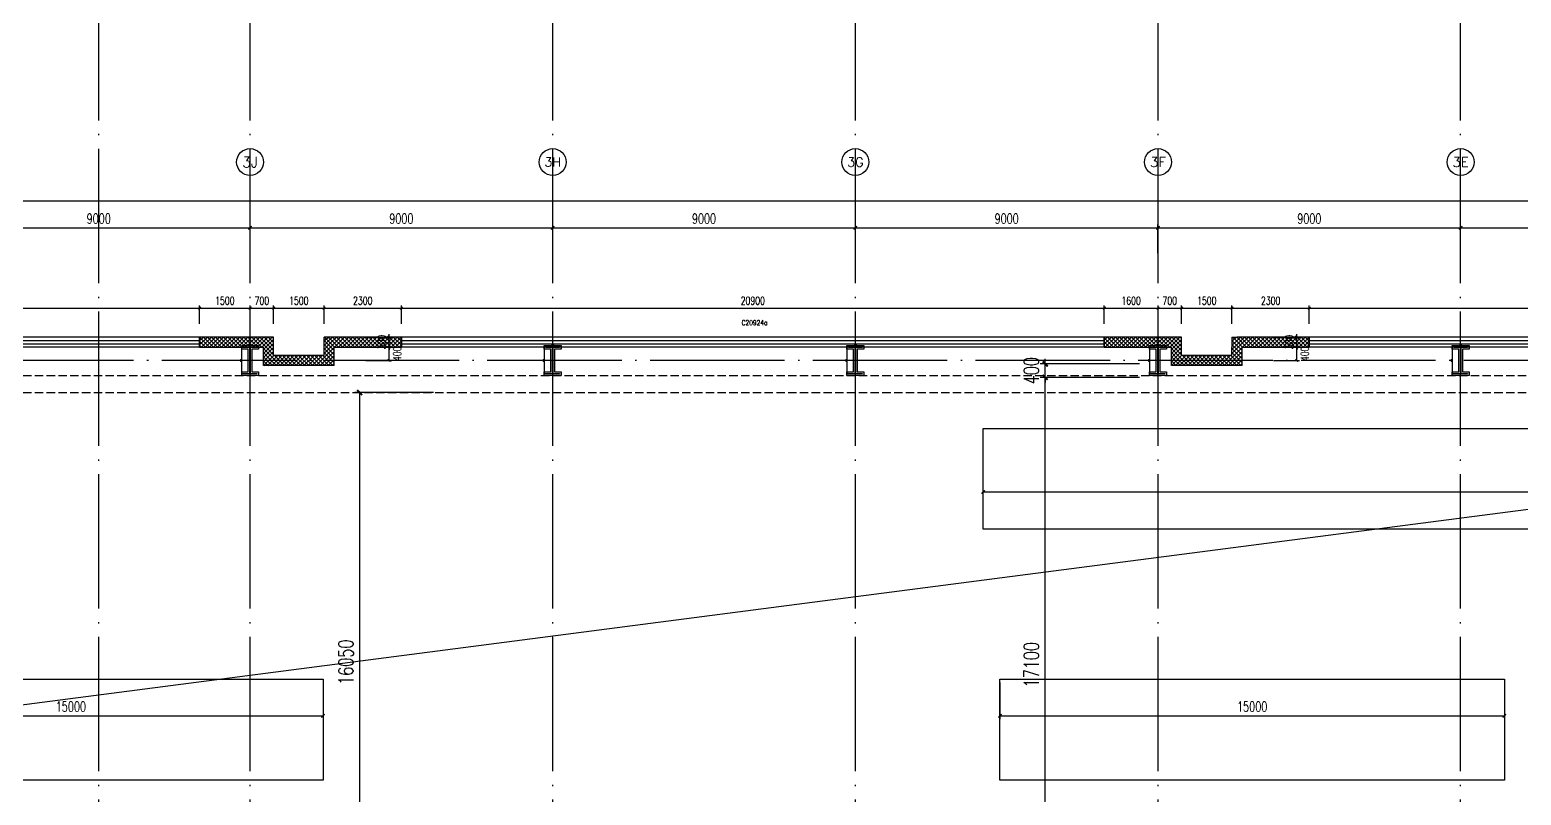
# Model space of a CAD drawing. Extents: x -1313754 to 847533, y 489853 to 941203.
# Drawn here: x -707404 to -663054, y 607790 to 630559 of the extents above; entities that cross this region are included whole.
import ezdxf
from ezdxf.enums import TextEntityAlignment as Align

# ---------------------------------------------------------------- set-up
doc = ezdxf.new("R2010")
doc.units = 0
doc.header["$LTSCALE"] = 1000
doc.header["$MEASUREMENT"] = 0
doc.linetypes.add('DASH', pattern=[0.35, 0.25, -0.1])
doc.linetypes.add('DOTE', pattern=[2.42, 2, -0.2, 0.02, -0.2])
doc.layers.get('Defpoints').update_dxf_attribs({"color": 210})
for name, color, linetype in [('A-AXIS-D', 1, 'Continuous'), ('A-AXIS-DOTE', 14, 'DOTE'), ('A-AXIS-DP', 126, 'Continuous'), ('A-HATCH-2', 251, 'Continuous'), ('A-SFCE', 30, 'Continuous'), ('A-WINDOW', 140, 'Continuous'), ('AS-COLN', 6, 'Continuous'), ('AS-WALL', 40, 'Continuous'), ('PUB_HATCH', 8, 'Continuous'), ('PUB_TEXT', 7, 'Continuous'), ('建-窗', 4, 'Continuous'), ('建-门窗编号', 7, 'Continuous')]:
    doc.layers.add(name, color=color, linetype=linetype)
doc.styles.add('_TCH_AXIS', font='COMPLEX', dxfattribs={"bigfont": 'GBCBIG'})
doc.styles.add('_TCH_DIM_T3', font='SIMPLEX', dxfattribs={"width": 0.705882, "bigfont": 'GBCBIG'})
doc.styles.add('A-WIN-LABEL', font='SIMPLEX', dxfattribs={"bigfont": 'GBCBIG'})
doc.dimstyles.new('_TCH_ARCH&&10', dxfattribs={"dimtxt": 29.75, "dimasz": 10, "dimexe": 10, "dimexo": 10, "dimgap": 12.625, "dimtad": 1, "dimdec": 0, "dimzin": 0, "dimdsep": 46, "dimtxsty": '_TCH_DIM_T3', "dimblk": 'ARCHTICK', "dimcen": 0.09, "dimclrt": 7, "dimazin": 2, "dimtfac": 1, "dimtdec": 0, "dimtix": 1, "dimtmove": 2, "dimatfit": 3, "dimfxl": 0, "dimtolj": 1, "dimtzin": 0, "dimarcsym": 0})
doc.dimstyles.new('_TCH_ARCH&&100', dxfattribs={"dimtxt": 297.5, "dimasz": 100, "dimexe": 100, "dimexo": 100, "dimgap": 126.25, "dimtad": 1, "dimdec": 0, "dimzin": 0, "dimdsep": 46, "dimtxsty": '_TCH_DIM_T3', "dimblk": 'ARCHTICK', "dimcen": 0.09, "dimclrt": 7, "dimazin": 2, "dimtfac": 1, "dimtdec": 0, "dimtix": 1, "dimtmove": 2, "dimatfit": 3, "dimfxl": 0, "dimtolj": 1, "dimtzin": 0, "dimarcsym": 0})
doc.dimstyles.new('_TCH_ARCH&&150', dxfattribs={"dimtxt": 446.25, "dimasz": 150, "dimexe": 150, "dimexo": 150, "dimgap": 189.375, "dimtad": 1, "dimdec": 0, "dimzin": 0, "dimdsep": 46, "dimtxsty": '_TCH_DIM_T3', "dimblk": 'ARCHTICK', "dimcen": 0.09, "dimclrt": 7, "dimazin": 2, "dimtfac": 1, "dimtdec": 0, "dimtix": 1, "dimtmove": 2, "dimatfit": 3, "dimfxl": 0, "dimtolj": 1, "dimtzin": 0, "dimarcsym": 0})
doc.dimstyles.new('_TCH_ARCH&&80', dxfattribs={"dimtxt": 238, "dimasz": 80, "dimexe": 80, "dimexo": 80, "dimgap": 101, "dimtad": 1, "dimdec": 0, "dimzin": 0, "dimdsep": 46, "dimtxsty": '_TCH_DIM_T3', "dimblk": 'ARCHTICK', "dimcen": 0.09, "dimclrt": 7, "dimazin": 2, "dimtfac": 1, "dimtdec": 0, "dimtix": 1, "dimtmove": 2, "dimatfit": 3, "dimfxl": 0, "dimtolj": 1, "dimtzin": 0, "dimarcsym": 0})
pattern_1 = [(45, (60, 0), (-60.000061, 60.000061), []), (135, (60, 0), (-60.000061, -60.000061), [])]

# ---------------------------------------------------------------- blocks, each defined once
blk = doc.blocks.new('_ArchTick')
at = {"color": 0, "linetype": 'ByBlock', "const_width": 0.4}
blk.add_lwpolyline([(-0.5, -0.5), (0.5, 0.5)], dxfattribs=at)
blk = doc.blocks.new('*D1423')
at = {"layer": 'A-AXIS-D', "color": 0, "lineweight": -2}
for p, q in [((10882, -180910), (10882, -180052)), ((19882, -180910), (19882, -180052)), ((10882, -180152), (19882, -180152))]:
    blk.add_line(p, q, dxfattribs=at)
at = {"layer": 'Defpoints', "color": 0}
for p in [(19882, -180152), (10882, -181010), (19882, -181010)]:
    blk.add_point(p, dxfattribs=at)
at = {"layer": 'A-AXIS-D', "color": 0, "lineweight": -2, "xscale": 100, "yscale": 100, "zscale": 100, "rotation": 180}
blk.add_blockref('_ArchTick', (10882, -180152), dxfattribs=at)
at = {"layer": 'A-AXIS-D', "color": 0, "lineweight": -2, "xscale": 100, "yscale": 100, "zscale": 100}
blk.add_blockref('_ArchTick', (19882, -180152), dxfattribs=at)
at = {"layer": 'A-AXIS-D', "color": 7, "insert": (15382, -179877), "char_height": 297.5, "attachment_point": 5, "style": '_TCH_DIM_T3'}
blk.add_mtext('\\A1;9000', dxfattribs=at)
blk = doc.blocks.new('*D1424')
at = {"layer": 'A-AXIS-D', "color": 0, "lineweight": -2}
for p, q in [((19882, -180910), (19882, -180052)), ((28882, -180910), (28882, -180052)), ((19882, -180152), (28882, -180152))]:
    blk.add_line(p, q, dxfattribs=at)
at = {"layer": 'Defpoints', "color": 0}
for p in [(28882, -180152), (19882, -181010), (28882, -181010)]:
    blk.add_point(p, dxfattribs=at)
at = {"layer": 'A-AXIS-D', "color": 0, "lineweight": -2, "xscale": 100, "yscale": 100, "zscale": 100, "rotation": 180}
blk.add_blockref('_ArchTick', (19882, -180152), dxfattribs=at)
at = {"layer": 'A-AXIS-D', "color": 0, "lineweight": -2, "xscale": 100, "yscale": 100, "zscale": 100}
blk.add_blockref('_ArchTick', (28882, -180152), dxfattribs=at)
at = {"layer": 'A-AXIS-D', "color": 7, "insert": (24382, -179877), "char_height": 297.5, "attachment_point": 5, "style": '_TCH_DIM_T3'}
blk.add_mtext('\\A1;9000', dxfattribs=at)
blk = doc.blocks.new('*D1425')
at = {"layer": 'A-AXIS-D', "color": 0, "lineweight": -2}
for p, q in [((28882, -180910), (28882, -180052)), ((37882, -180910), (37882, -180052)), ((28882, -180152), (37882, -180152))]:
    blk.add_line(p, q, dxfattribs=at)
at = {"layer": 'Defpoints', "color": 0}
for p in [(37882, -180152), (28882, -181010), (37882, -181010)]:
    blk.add_point(p, dxfattribs=at)
at = {"layer": 'A-AXIS-D', "color": 0, "lineweight": -2, "xscale": 100, "yscale": 100, "zscale": 100, "rotation": 180}
blk.add_blockref('_ArchTick', (28882, -180152), dxfattribs=at)
at = {"layer": 'A-AXIS-D', "color": 0, "lineweight": -2, "xscale": 100, "yscale": 100, "zscale": 100}
blk.add_blockref('_ArchTick', (37882, -180152), dxfattribs=at)
at = {"layer": 'A-AXIS-D', "color": 7, "insert": (33382, -179877), "char_height": 297.5, "attachment_point": 5, "style": '_TCH_DIM_T3'}
blk.add_mtext('\\A1;9000', dxfattribs=at)
blk = doc.blocks.new('*D1426')
at = {"layer": 'A-AXIS-D', "color": 0, "lineweight": -2}
for p, q in [((37882, -180910), (37882, -180052)), ((46882, -180910), (46882, -180052)), ((37882, -180152), (46882, -180152))]:
    blk.add_line(p, q, dxfattribs=at)
at = {"layer": 'Defpoints', "color": 0}
for p in [(46882, -180152), (37882, -181010), (46882, -181010)]:
    blk.add_point(p, dxfattribs=at)
at = {"layer": 'A-AXIS-D', "color": 0, "lineweight": -2, "xscale": 100, "yscale": 100, "zscale": 100, "rotation": 180}
blk.add_blockref('_ArchTick', (37882, -180152), dxfattribs=at)
at = {"layer": 'A-AXIS-D', "color": 0, "lineweight": -2, "xscale": 100, "yscale": 100, "zscale": 100}
blk.add_blockref('_ArchTick', (46882, -180152), dxfattribs=at)
at = {"layer": 'A-AXIS-D', "color": 7, "insert": (42382, -179877), "char_height": 297.5, "attachment_point": 5, "style": '_TCH_DIM_T3'}
blk.add_mtext('\\A1;9000', dxfattribs=at)
blk = doc.blocks.new('*D1427')
at = {"layer": 'A-AXIS-D', "color": 0, "lineweight": -2}
for p, q in [((46882, -180910), (46882, -180052)), ((55882, -180910), (55882, -180052)), ((46882, -180152), (55882, -180152))]:
    blk.add_line(p, q, dxfattribs=at)
at = {"layer": 'Defpoints', "color": 0}
for p in [(55882, -180152), (46882, -181010), (55882, -181010)]:
    blk.add_point(p, dxfattribs=at)
at = {"layer": 'A-AXIS-D', "color": 0, "lineweight": -2, "xscale": 100, "yscale": 100, "zscale": 100, "rotation": 180}
blk.add_blockref('_ArchTick', (46882, -180152), dxfattribs=at)
at = {"layer": 'A-AXIS-D', "color": 0, "lineweight": -2, "xscale": 100, "yscale": 100, "zscale": 100}
blk.add_blockref('_ArchTick', (55882, -180152), dxfattribs=at)
at = {"layer": 'A-AXIS-D', "color": 7, "insert": (51382, -179877), "char_height": 297.5, "attachment_point": 5, "style": '_TCH_DIM_T3'}
blk.add_mtext('\\A1;9000', dxfattribs=at)
blk = doc.blocks.new('*D1428')
at = {"layer": 'A-AXIS-D', "color": 0, "lineweight": -2}
for p, q in [((55882, -180910), (55882, -180052)), ((64882, -180910), (64882, -180052)), ((55882, -180152), (64882, -180152))]:
    blk.add_line(p, q, dxfattribs=at)
at = {"layer": 'Defpoints', "color": 0}
for p in [(64882, -180152), (55882, -181010), (64882, -181010)]:
    blk.add_point(p, dxfattribs=at)
at = {"layer": 'A-AXIS-D', "color": 0, "lineweight": -2, "xscale": 100, "yscale": 100, "zscale": 100, "rotation": 180}
blk.add_blockref('_ArchTick', (55882, -180152), dxfattribs=at)
at = {"layer": 'A-AXIS-D', "color": 0, "lineweight": -2, "xscale": 100, "yscale": 100, "zscale": 100}
blk.add_blockref('_ArchTick', (64882, -180152), dxfattribs=at)
at = {"layer": 'A-AXIS-D', "color": 7, "insert": (60382, -179877), "char_height": 297.5, "attachment_point": 5, "style": '_TCH_DIM_T3'}
blk.add_mtext('\\A1;9000', dxfattribs=at)
blk = doc.blocks.new('*D1433')
at = {"layer": 'A-AXIS-D', "color": 0, "lineweight": -2}
for p, q in [((-93018, -180810), (-93018, -179252)), ((-93018, -179352), (92682, -179352)), ((92682, -180810), (92682, -179252))]:
    blk.add_line(p, q, dxfattribs=at)
at = {"layer": 'Defpoints', "color": 0}
for p in [(92682, -179352), (-93018, -180910), (92682, -180910)]:
    blk.add_point(p, dxfattribs=at)
at = {"layer": 'A-AXIS-D', "color": 0, "lineweight": -2, "xscale": 100, "yscale": 100, "zscale": 100, "rotation": 180}
blk.add_blockref('_ArchTick', (-93018, -179352), dxfattribs=at)
at = {"layer": 'A-AXIS-D', "color": 0, "lineweight": -2, "xscale": 100, "yscale": 100, "zscale": 100}
blk.add_blockref('_ArchTick', (92682, -179352), dxfattribs=at)
at = {"layer": 'A-AXIS-D', "color": 7, "insert": (-168, -179077), "char_height": 297.5, "attachment_point": 5, "style": '_TCH_DIM_T3'}
blk.add_mtext('\\A1;185700', dxfattribs=at)
blk = doc.blocks.new('*D1773')
at = {"layer": 'A-WINDOW', "color": 0, "lineweight": -2}
for p, q in [((-174404, 620620), (-177359, 620620)), ((-177209, 620620), (-177209, 620770)), ((-177209, 620220), (-177209, 620620)), ((-174404, 620220), (-177359, 620220)), ((-177209, 620220), (-177209, 620070))]:
    blk.add_line(p, q, dxfattribs=at)
at = {"layer": 'Defpoints', "color": 0}
for p in [(-177209, 620620), (-174254, 620620), (-174254, 620220)]:
    blk.add_point(p, dxfattribs=at)
at = {"layer": 'A-WINDOW', "color": 0, "lineweight": -2, "xscale": 150, "yscale": 150, "zscale": 150}
for p, rotation in [((-177209, 620620), 270), ((-177209, 620220), 90)]:
    blk.add_blockref('_ArchTick', p, dxfattribs=dict(at, rotation=rotation))
at = {"layer": 'A-WINDOW', "color": 7, "insert": (-177621, 620420), "char_height": 446.2, "attachment_point": 5, "rotation": 90, "style": '_TCH_DIM_T3'}
blk.add_mtext('\\A1;400', dxfattribs=at)
blk = doc.blocks.new('*D1774')
at = {"layer": 'A-WINDOW', "color": 0, "lineweight": -2}
for p, q in [((-174404, 620220), (-177359, 620220)), ((-177209, 603120), (-177209, 620220)), ((-174404, 603120), (-177359, 603120))]:
    blk.add_line(p, q, dxfattribs=at)
at = {"layer": 'Defpoints', "color": 0}
for p in [(-177209, 620220), (-174254, 620220), (-174254, 603120)]:
    blk.add_point(p, dxfattribs=at)
at = {"layer": 'A-WINDOW', "color": 0, "lineweight": -2, "xscale": 150, "yscale": 150, "zscale": 150}
for p, rotation in [((-177209, 620220), 90), ((-177209, 603120), 270)]:
    blk.add_blockref('_ArchTick', p, dxfattribs=dict(at, rotation=rotation))
at = {"layer": 'A-WINDOW', "color": 7, "insert": (-177621, 611670), "char_height": 446.2, "attachment_point": 5, "rotation": 90, "style": '_TCH_DIM_T3'}
blk.add_mtext('\\A1;17100', dxfattribs=at)
blk = doc.blocks.new('*D1782')
at = {"layer": 'A-WINDOW', "color": 0, "lineweight": -2}
for p, q in [((-195400, 619770), (-197744, 619770)), ((-197594, 603720), (-197594, 619770)), ((-195400, 603720), (-197744, 603720))]:
    blk.add_line(p, q, dxfattribs=at)
at = {"layer": 'Defpoints', "color": 0}
for p in [(-197594, 619770), (-195250, 619770), (-195250, 603720)]:
    blk.add_point(p, dxfattribs=at)
at = {"layer": 'A-WINDOW', "color": 0, "lineweight": -2, "xscale": 150, "yscale": 150, "zscale": 150}
for p, rotation in [((-197594, 619770), 90), ((-197594, 603720), 270)]:
    blk.add_blockref('_ArchTick', p, dxfattribs=dict(at, rotation=rotation))
at = {"layer": 'A-WINDOW', "color": 7, "insert": (-198006, 611745), "char_height": 446.2, "attachment_point": 5, "rotation": 90, "style": '_TCH_DIM_T3'}
blk.add_mtext('\\A1;16050', dxfattribs=at)
blk = doc.blocks.new('*D1767')
at = {"layer": 'A-AXIS-DP', "color": 0, "lineweight": -2}
for p, q in [((-165054, 621030), (-165054, 621079)), ((-165054, 621069), (-164654, 621069)), ((-164654, 621030), (-164654, 621079))]:
    blk.add_line(p, q, dxfattribs=at)
at = {"layer": 'Defpoints', "color": 0}
for p in [(-165054, 621020), (-164654, 621069), (-164654, 621020)]:
    blk.add_point(p, dxfattribs=at)
at = {"layer": 'A-AXIS-DP', "color": 0, "lineweight": -2, "xscale": 10, "yscale": 10, "zscale": 10, "rotation": 180}
blk.add_blockref('_ArchTick', (-165054, 621069), dxfattribs=at)
at = {"layer": 'A-AXIS-DP', "color": 0, "lineweight": -2, "xscale": 10, "yscale": 10, "zscale": 10}
blk.add_blockref('_ArchTick', (-164654, 621069), dxfattribs=at)
at = {"layer": 'A-AXIS-DP', "color": 7, "insert": (-164854, 621096), "char_height": 29.8, "attachment_point": 5, "style": '_TCH_DIM_T3'}
blk.add_mtext('\\A1;400', dxfattribs=at)
blk = doc.blocks.new('*D1768')
at = {"layer": 'A-AXIS-DP', "color": 0, "lineweight": -2}
for p, q in [((-165064, 621020), (-165105, 621020)), ((-165095, 620220), (-165095, 621020)), ((-165064, 620220), (-165105, 620220))]:
    blk.add_line(p, q, dxfattribs=at)
at = {"layer": 'Defpoints', "color": 0}
for p in [(-165095, 621020), (-165054, 621020), (-165054, 620220)]:
    blk.add_point(p, dxfattribs=at)
at = {"layer": 'A-AXIS-DP', "color": 0, "lineweight": -2, "xscale": 10, "yscale": 10, "zscale": 10}
for p, rotation in [((-165095, 621020), 90), ((-165095, 620220), 270)]:
    blk.add_blockref('_ArchTick', p, dxfattribs=dict(at, rotation=rotation))
at = {"layer": 'A-AXIS-DP', "color": 7, "insert": (-165123, 620620), "char_height": 29.8, "attachment_point": 5, "rotation": 90, "style": '_TCH_DIM_T3'}
blk.add_mtext('\\A1;800', dxfattribs=at)
blk = doc.blocks.new('*D2321')
at = {"layer": 'A-AXIS-DP', "color": 0, "lineweight": -2}
for p, q in [((-144054, 715580), (-144054, 714490)), ((-129054, 715580), (-129054, 714490)), ((-144054, 714590), (-129054, 714590))]:
    blk.add_line(p, q, dxfattribs=at)
at = {"layer": 'Defpoints', "color": 0}
for p in [(-144054, 715680), (-129054, 715680), (-129054, 714590)]:
    blk.add_point(p, dxfattribs=at)
at = {"layer": 'A-AXIS-DP', "color": 0, "lineweight": -2, "xscale": 100, "yscale": 100, "zscale": 100, "rotation": 180}
blk.add_blockref('_ArchTick', (-144054, 714590), dxfattribs=at)
at = {"layer": 'A-AXIS-DP', "color": 0, "lineweight": -2, "xscale": 100, "yscale": 100, "zscale": 100}
blk.add_blockref('_ArchTick', (-129054, 714590), dxfattribs=at)
at = {"layer": 'A-AXIS-DP', "color": 7, "insert": (-136554, 714865), "char_height": 297.5, "attachment_point": 5, "style": '_TCH_DIM_T3'}
blk.add_mtext('\\A1;15000', dxfattribs=at)
blk = doc.blocks.new('*D2322')
at = {"layer": 'A-AXIS-DP', "color": 0, "lineweight": -2}
for p, q in [((-179054, 719270), (-179054, 720380)), ((-179054, 720280), (-129054, 720280)), ((-129054, 719270), (-129054, 720380))]:
    blk.add_line(p, q, dxfattribs=at)
at = {"layer": 'Defpoints', "color": 0}
for p in [(-129054, 720280), (-179054, 719170), (-129054, 719170)]:
    blk.add_point(p, dxfattribs=at)
at = {"layer": 'A-AXIS-DP', "color": 0, "lineweight": -2, "xscale": 100, "yscale": 100, "zscale": 100, "rotation": 180}
blk.add_blockref('_ArchTick', (-179054, 720280), dxfattribs=at)
at = {"layer": 'A-AXIS-DP', "color": 0, "lineweight": -2, "xscale": 100, "yscale": 100, "zscale": 100}
blk.add_blockref('_ArchTick', (-129054, 720280), dxfattribs=at)
at = {"layer": 'A-AXIS-DP', "color": 7, "insert": (-154054, 720555), "char_height": 297.5, "attachment_point": 5, "style": '_TCH_DIM_T3'}
blk.add_mtext('\\A1;50000', dxfattribs=at)
blk = doc.blocks.new('*D329')
at = {"layer": 'A-AXIS-DP', "color": 0, "lineweight": -2}
for p, q in [((-670424, 621420), (-669650, 621420)), ((-669730, 621420), (-669730, 621500)), ((-669730, 621120), (-669730, 621420)), ((-670424, 621120), (-669650, 621120)), ((-669730, 621120), (-669730, 621040))]:
    blk.add_line(p, q, dxfattribs=at)
at = {"layer": 'Defpoints', "color": 0}
for p in [(-670504, 621420), (-669730, 621420), (-670504, 621120)]:
    blk.add_point(p, dxfattribs=at)
at = {"layer": 'A-AXIS-DP', "color": 0, "lineweight": -2, "xscale": 80, "yscale": 80, "zscale": 80}
for p, rotation in [((-669730, 621420), 270), ((-669730, 621120), 90)]:
    blk.add_blockref('_ArchTick', p, dxfattribs=dict(at, rotation=rotation))
at = {"layer": 'A-AXIS-DP', "color": 7, "insert": (-669950, 621270), "char_height": 238, "attachment_point": 5, "rotation": 90, "style": '_TCH_DIM_T3'}
blk.add_mtext('\\A1;300', dxfattribs=at)
blk = doc.blocks.new('*D330')
at = {"layer": 'A-AXIS-DP', "color": 0, "lineweight": -2}
for p, q in [((-670424, 621120), (-669650, 621120)), ((-669730, 620720), (-669730, 621120)), ((-670424, 620720), (-669650, 620720))]:
    blk.add_line(p, q, dxfattribs=at)
at = {"layer": 'Defpoints', "color": 0}
for p in [(-670504, 621120), (-669730, 621120), (-670504, 620720)]:
    blk.add_point(p, dxfattribs=at)
at = {"layer": 'A-AXIS-DP', "color": 0, "lineweight": -2, "xscale": 80, "yscale": 80, "zscale": 80}
for p, rotation in [((-669730, 621120), 90), ((-669730, 620720), 270)]:
    blk.add_blockref('_ArchTick', p, dxfattribs=dict(at, rotation=rotation))
at = {"layer": 'A-AXIS-DP', "color": 7, "insert": (-669490, 620920), "char_height": 238, "attachment_point": 5, "rotation": 90, "style": '_TCH_DIM_T3'}
blk.add_mtext('\\A1;400', dxfattribs=at)
blk = doc.blocks.new('*D331')
at = {"layer": 'A-AXIS-DP', "color": 0, "lineweight": -2}
for p, q in [((-697414, 621420), (-696640, 621420)), ((-696720, 621420), (-696720, 621500)), ((-696720, 621120), (-696720, 621420)), ((-697414, 621120), (-696640, 621120)), ((-696720, 621120), (-696720, 621040))]:
    blk.add_line(p, q, dxfattribs=at)
at = {"layer": 'Defpoints', "color": 0}
for p in [(-697494, 621420), (-696720, 621420), (-697494, 621120)]:
    blk.add_point(p, dxfattribs=at)
at = {"layer": 'A-AXIS-DP', "color": 0, "lineweight": -2, "xscale": 80, "yscale": 80, "zscale": 80}
for p, rotation in [((-696720, 621420), 270), ((-696720, 621120), 90)]:
    blk.add_blockref('_ArchTick', p, dxfattribs=dict(at, rotation=rotation))
at = {"layer": 'A-AXIS-DP', "color": 7, "insert": (-696940, 621270), "char_height": 238, "attachment_point": 5, "rotation": 90, "style": '_TCH_DIM_T3'}
blk.add_mtext('\\A1;300', dxfattribs=at)
blk = doc.blocks.new('*D332')
at = {"layer": 'A-AXIS-DP', "color": 0, "lineweight": -2}
for p, q in [((-697414, 621120), (-696640, 621120)), ((-696720, 620720), (-696720, 621120)), ((-697414, 620720), (-696640, 620720))]:
    blk.add_line(p, q, dxfattribs=at)
at = {"layer": 'Defpoints', "color": 0}
for p in [(-697494, 621120), (-696720, 621120), (-697494, 620720)]:
    blk.add_point(p, dxfattribs=at)
at = {"layer": 'A-AXIS-DP', "color": 0, "lineweight": -2, "xscale": 80, "yscale": 80, "zscale": 80}
for p, rotation in [((-696720, 621120), 90), ((-696720, 620720), 270)]:
    blk.add_blockref('_ArchTick', p, dxfattribs=dict(at, rotation=rotation))
at = {"layer": 'A-AXIS-DP', "color": 7, "insert": (-696480, 620920), "char_height": 238, "attachment_point": 5, "rotation": 90, "style": '_TCH_DIM_T3'}
blk.add_mtext('\\A1;400', dxfattribs=at)
blk = doc.blocks.new('*D372')
at = {"layer": 'A-AXIS-DP', "color": 0, "lineweight": -2}
for p, q in [((-723354, 621810), (-723354, 622360)), ((-723354, 622280), (-702354, 622280)), ((-702354, 621810), (-702354, 622360))]:
    blk.add_line(p, q, dxfattribs=at)
at = {"layer": 'Defpoints', "color": 0}
for p in [(-702354, 622280), (-723354, 621730), (-702354, 621730)]:
    blk.add_point(p, dxfattribs=at)
at = {"layer": 'A-AXIS-DP', "color": 0, "lineweight": -2, "xscale": 80, "yscale": 80, "zscale": 80, "rotation": 180}
blk.add_blockref('_ArchTick', (-723354, 622280), dxfattribs=at)
at = {"layer": 'A-AXIS-DP', "color": 0, "lineweight": -2, "xscale": 80, "yscale": 80, "zscale": 80}
blk.add_blockref('_ArchTick', (-702354, 622280), dxfattribs=at)
at = {"layer": 'A-AXIS-DP', "color": 7, "insert": (-712854, 622500), "char_height": 238, "attachment_point": 5, "style": '_TCH_DIM_T3'}
blk.add_mtext('\\A1;21000', dxfattribs=at)
blk = doc.blocks.new('*D373')
at = {"layer": 'A-AXIS-DP', "color": 0, "lineweight": -2}
for p, q in [((-702354, 621810), (-702354, 622360)), ((-702354, 622280), (-700854, 622280)), ((-700854, 621810), (-700854, 622360))]:
    blk.add_line(p, q, dxfattribs=at)
at = {"layer": 'Defpoints', "color": 0}
for p in [(-700854, 622280), (-702354, 621730), (-700854, 621730)]:
    blk.add_point(p, dxfattribs=at)
at = {"layer": 'A-AXIS-DP', "color": 0, "lineweight": -2, "xscale": 80, "yscale": 80, "zscale": 80, "rotation": 180}
blk.add_blockref('_ArchTick', (-702354, 622280), dxfattribs=at)
at = {"layer": 'A-AXIS-DP', "color": 0, "lineweight": -2, "xscale": 80, "yscale": 80, "zscale": 80}
blk.add_blockref('_ArchTick', (-700854, 622280), dxfattribs=at)
at = {"layer": 'A-AXIS-DP', "color": 7, "insert": (-701604, 622500), "char_height": 238, "attachment_point": 5, "style": '_TCH_DIM_T3'}
blk.add_mtext('\\A1;1500', dxfattribs=at)
blk = doc.blocks.new('*D374')
at = {"layer": 'A-AXIS-DP', "color": 0, "lineweight": -2}
for p, q in [((-700854, 621810), (-700854, 622360)), ((-700854, 622280), (-700154, 622280)), ((-700154, 621810), (-700154, 622360))]:
    blk.add_line(p, q, dxfattribs=at)
at = {"layer": 'Defpoints', "color": 0}
for p in [(-700154, 622280), (-700854, 621730), (-700154, 621730)]:
    blk.add_point(p, dxfattribs=at)
at = {"layer": 'A-AXIS-DP', "color": 0, "lineweight": -2, "xscale": 80, "yscale": 80, "zscale": 80, "rotation": 180}
blk.add_blockref('_ArchTick', (-700854, 622280), dxfattribs=at)
at = {"layer": 'A-AXIS-DP', "color": 0, "lineweight": -2, "xscale": 80, "yscale": 80, "zscale": 80}
blk.add_blockref('_ArchTick', (-700154, 622280), dxfattribs=at)
at = {"layer": 'A-AXIS-DP', "color": 7, "insert": (-700504, 622500), "char_height": 238, "attachment_point": 5, "style": '_TCH_DIM_T3'}
blk.add_mtext('\\A1;700', dxfattribs=at)
blk = doc.blocks.new('*D375')
at = {"layer": 'A-AXIS-DP', "color": 0, "lineweight": -2}
for p, q in [((-700154, 621810), (-700154, 622360)), ((-700154, 622280), (-698654, 622280)), ((-698654, 621810), (-698654, 622360))]:
    blk.add_line(p, q, dxfattribs=at)
at = {"layer": 'Defpoints', "color": 0}
for p in [(-698654, 622280), (-700154, 621730), (-698654, 621730)]:
    blk.add_point(p, dxfattribs=at)
at = {"layer": 'A-AXIS-DP', "color": 0, "lineweight": -2, "xscale": 80, "yscale": 80, "zscale": 80, "rotation": 180}
blk.add_blockref('_ArchTick', (-700154, 622280), dxfattribs=at)
at = {"layer": 'A-AXIS-DP', "color": 0, "lineweight": -2, "xscale": 80, "yscale": 80, "zscale": 80}
blk.add_blockref('_ArchTick', (-698654, 622280), dxfattribs=at)
at = {"layer": 'A-AXIS-DP', "color": 7, "insert": (-699404, 622500), "char_height": 238, "attachment_point": 5, "style": '_TCH_DIM_T3'}
blk.add_mtext('\\A1;1500', dxfattribs=at)
blk = doc.blocks.new('*D376')
at = {"layer": 'A-AXIS-DP', "color": 0, "lineweight": -2}
for p, q in [((-698654, 621810), (-698654, 622360)), ((-698654, 622280), (-696354, 622280)), ((-696354, 621810), (-696354, 622360))]:
    blk.add_line(p, q, dxfattribs=at)
at = {"layer": 'Defpoints', "color": 0}
for p in [(-696354, 622280), (-698654, 621730), (-696354, 621730)]:
    blk.add_point(p, dxfattribs=at)
at = {"layer": 'A-AXIS-DP', "color": 0, "lineweight": -2, "xscale": 80, "yscale": 80, "zscale": 80, "rotation": 180}
blk.add_blockref('_ArchTick', (-698654, 622280), dxfattribs=at)
at = {"layer": 'A-AXIS-DP', "color": 0, "lineweight": -2, "xscale": 80, "yscale": 80, "zscale": 80}
blk.add_blockref('_ArchTick', (-696354, 622280), dxfattribs=at)
at = {"layer": 'A-AXIS-DP', "color": 7, "insert": (-697504, 622500), "char_height": 238, "attachment_point": 5, "style": '_TCH_DIM_T3'}
blk.add_mtext('\\A1;2300', dxfattribs=at)
blk = doc.blocks.new('*D377')
at = {"layer": 'A-AXIS-DP', "color": 0, "lineweight": -2}
for p, q in [((-696354, 621810), (-696354, 622360)), ((-696354, 622280), (-675454, 622280)), ((-675454, 621810), (-675454, 622360))]:
    blk.add_line(p, q, dxfattribs=at)
at = {"layer": 'Defpoints', "color": 0}
for p in [(-675454, 622280), (-696354, 621730), (-675454, 621730)]:
    blk.add_point(p, dxfattribs=at)
at = {"layer": 'A-AXIS-DP', "color": 0, "lineweight": -2, "xscale": 80, "yscale": 80, "zscale": 80, "rotation": 180}
blk.add_blockref('_ArchTick', (-696354, 622280), dxfattribs=at)
at = {"layer": 'A-AXIS-DP', "color": 0, "lineweight": -2, "xscale": 80, "yscale": 80, "zscale": 80}
blk.add_blockref('_ArchTick', (-675454, 622280), dxfattribs=at)
at = {"layer": 'A-AXIS-DP', "color": 7, "insert": (-685904, 622500), "char_height": 238, "attachment_point": 5, "style": '_TCH_DIM_T3'}
blk.add_mtext('\\A1;20900', dxfattribs=at)
blk = doc.blocks.new('*D378')
at = {"layer": 'A-AXIS-DP', "color": 0, "lineweight": -2}
for p, q in [((-675454, 621810), (-675454, 622360)), ((-675454, 622280), (-673854, 622280)), ((-673854, 621810), (-673854, 622360))]:
    blk.add_line(p, q, dxfattribs=at)
at = {"layer": 'Defpoints', "color": 0}
for p in [(-673854, 622280), (-675454, 621730), (-673854, 621730)]:
    blk.add_point(p, dxfattribs=at)
at = {"layer": 'A-AXIS-DP', "color": 0, "lineweight": -2, "xscale": 80, "yscale": 80, "zscale": 80, "rotation": 180}
blk.add_blockref('_ArchTick', (-675454, 622280), dxfattribs=at)
at = {"layer": 'A-AXIS-DP', "color": 0, "lineweight": -2, "xscale": 80, "yscale": 80, "zscale": 80}
blk.add_blockref('_ArchTick', (-673854, 622280), dxfattribs=at)
at = {"layer": 'A-AXIS-DP', "color": 7, "insert": (-674654, 622500), "char_height": 238, "attachment_point": 5, "style": '_TCH_DIM_T3'}
blk.add_mtext('\\A1;1600', dxfattribs=at)
blk = doc.blocks.new('*D379')
at = {"layer": 'A-AXIS-DP', "color": 0, "lineweight": -2}
for p, q in [((-673854, 621810), (-673854, 622360)), ((-673854, 622280), (-673154, 622280)), ((-673154, 621810), (-673154, 622360))]:
    blk.add_line(p, q, dxfattribs=at)
at = {"layer": 'Defpoints', "color": 0}
for p in [(-673154, 622280), (-673854, 621730), (-673154, 621730)]:
    blk.add_point(p, dxfattribs=at)
at = {"layer": 'A-AXIS-DP', "color": 0, "lineweight": -2, "xscale": 80, "yscale": 80, "zscale": 80, "rotation": 180}
blk.add_blockref('_ArchTick', (-673854, 622280), dxfattribs=at)
at = {"layer": 'A-AXIS-DP', "color": 0, "lineweight": -2, "xscale": 80, "yscale": 80, "zscale": 80}
blk.add_blockref('_ArchTick', (-673154, 622280), dxfattribs=at)
at = {"layer": 'A-AXIS-DP', "color": 7, "insert": (-673504, 622500), "char_height": 238, "attachment_point": 5, "style": '_TCH_DIM_T3'}
blk.add_mtext('\\A1;700', dxfattribs=at)
blk = doc.blocks.new('*D380')
at = {"layer": 'A-AXIS-DP', "color": 0, "lineweight": -2}
for p, q in [((-673154, 621810), (-673154, 622360)), ((-673154, 622280), (-671654, 622280)), ((-671654, 621810), (-671654, 622360))]:
    blk.add_line(p, q, dxfattribs=at)
at = {"layer": 'Defpoints', "color": 0}
for p in [(-671654, 622280), (-673154, 621730), (-671654, 621730)]:
    blk.add_point(p, dxfattribs=at)
at = {"layer": 'A-AXIS-DP', "color": 0, "lineweight": -2, "xscale": 80, "yscale": 80, "zscale": 80, "rotation": 180}
blk.add_blockref('_ArchTick', (-673154, 622280), dxfattribs=at)
at = {"layer": 'A-AXIS-DP', "color": 0, "lineweight": -2, "xscale": 80, "yscale": 80, "zscale": 80}
blk.add_blockref('_ArchTick', (-671654, 622280), dxfattribs=at)
at = {"layer": 'A-AXIS-DP', "color": 7, "insert": (-672404, 622500), "char_height": 238, "attachment_point": 5, "style": '_TCH_DIM_T3'}
blk.add_mtext('\\A1;1500', dxfattribs=at)
blk = doc.blocks.new('*D381')
at = {"layer": 'A-AXIS-DP', "color": 0, "lineweight": -2}
for p, q in [((-671654, 621810), (-671654, 622360)), ((-671654, 622280), (-669354, 622280)), ((-669354, 621810), (-669354, 622360))]:
    blk.add_line(p, q, dxfattribs=at)
at = {"layer": 'Defpoints', "color": 0}
for p in [(-669354, 622280), (-671654, 621730), (-669354, 621730)]:
    blk.add_point(p, dxfattribs=at)
at = {"layer": 'A-AXIS-DP', "color": 0, "lineweight": -2, "xscale": 80, "yscale": 80, "zscale": 80, "rotation": 180}
blk.add_blockref('_ArchTick', (-671654, 622280), dxfattribs=at)
at = {"layer": 'A-AXIS-DP', "color": 0, "lineweight": -2, "xscale": 80, "yscale": 80, "zscale": 80}
blk.add_blockref('_ArchTick', (-669354, 622280), dxfattribs=at)
at = {"layer": 'A-AXIS-DP', "color": 7, "insert": (-670504, 622500), "char_height": 238, "attachment_point": 5, "style": '_TCH_DIM_T3'}
blk.add_mtext('\\A1;2300', dxfattribs=at)
blk = doc.blocks.new('*D382')
at = {"layer": 'A-AXIS-DP', "color": 0, "lineweight": -2}
for p, q in [((-669354, 621810), (-669354, 622360)), ((-669354, 622280), (-648854, 622280)), ((-648854, 621810), (-648854, 622360))]:
    blk.add_line(p, q, dxfattribs=at)
at = {"layer": 'Defpoints', "color": 0}
for p in [(-648854, 622280), (-669354, 621730), (-648854, 621730)]:
    blk.add_point(p, dxfattribs=at)
at = {"layer": 'A-AXIS-DP', "color": 0, "lineweight": -2, "xscale": 80, "yscale": 80, "zscale": 80, "rotation": 180}
blk.add_blockref('_ArchTick', (-669354, 622280), dxfattribs=at)
at = {"layer": 'A-AXIS-DP', "color": 0, "lineweight": -2, "xscale": 80, "yscale": 80, "zscale": 80}
blk.add_blockref('_ArchTick', (-648854, 622280), dxfattribs=at)
at = {"layer": 'A-AXIS-DP', "color": 7, "insert": (-659104, 622500), "char_height": 238, "attachment_point": 5, "style": '_TCH_DIM_T3'}
blk.add_mtext('\\A1;20500', dxfattribs=at)
blk = doc.blocks.new('WINDOW2DLIB$DYNSTYLE$00000005')
at = {"color": 0}
for points in [[(-0.5, 0.5), (-0.5, -0.5)], [(-0.5, 0.5), (0.5, 0.5)], [(0.5, -0.5), (0.5, 0.5)], [(0.5, 0.1667), (-0.5, 0.1667)], [(0.5, -0.1667), (-0.5, -0.1667)], [(-0.5, -0.5), (0.5, -0.5)]]:
    blk.add_lwpolyline(points, dxfattribs=at)
blk = doc.blocks.new('dote')
at = {"layer": 'A-AXIS-D'}
for centre in [(19882.2, -178196), (28882.2, -178196), (37882.2, -178196), (46882.2, -178196), (55882.2, -178196)]:
    blk.add_circle(centre, 400, dxfattribs=at)
at = {"layer": 'A-AXIS-DOTE', "ltscale": 2}
for p, q in [((15382.2, -264080), (15382.2, -167560.7)), ((19882.2, -264080), (19882.2, -167560.7)), ((28882.2, -264080), (28882.2, -167560.7)), ((37882.2, -264080), (37882.2, -167560.7)), ((46882.2, -264080), (46882.2, -167560.7)), ((55882.2, -264080), (55882.2, -167560.7)), ((98696.4, -184100), (-97273.6, -184100))]:
    blk.add_line(p, q, dxfattribs=at)
at = {"layer": 'PUB_TEXT', "style": '_TCH_AXIS'}
for s, height, p, p2 in [('3J', 321.14, (19652.8, -178356.6), (20111.6, -178356.6)), ('3H', 265.5, (28635.7, -178328.8), (29128.7, -178328.8)), ('3G', 276.42, (37638.7, -178334.2), (38125.7, -178334.2)), ('3F', 288.12, (46642.1, -178340.1), (47122.3, -178340.1)), ('3E', 288.12, (55642.1, -178340.1), (56122.3, -178340.1))]:
    blk.add_text(s, height=height, dxfattribs=at).set_placement(p, p2, align=Align.FIT)
at = {"layer": 'A-AXIS-D'}
for base, p1, p2, picture, middle in [((92682.2, -179352.2), (-93017.8, -180910.2), (92682.2, -180910.2), '*D1433', (-167.8, -179077.2)), ((19882.2, -180152.2), (10882.2, -181010.2), (19882.2, -181010.2), '*D1423', (15382.2, -179877.2)), ((28882.2, -180152.2), (19882.2, -181010.2), (28882.2, -181010.2), '*D1424', (24382.2, -179877.2)), ((37882.2, -180152.2), (28882.2, -181010.2), (37882.2, -181010.2), '*D1425', (33382.2, -179877.2)), ((46882.2, -180152.2), (37882.2, -181010.2), (46882.2, -181010.2), '*D1426', (42382.2, -179877.2)), ((55882.2, -180152.2), (46882.2, -181010.2), (55882.2, -181010.2), '*D1427', (51382.2, -179877.2)), ((64882.2, -180152.2), (55882.2, -181010.2), (64882.2, -181010.2), '*D1428', (60382.2, -179877.2))]:
    dim = blk.add_linear_dim(base=base, p1=p1, p2=p2, angle=0, dimstyle='_TCH_ARCH&&100', override={"dimgap": 0}, dxfattribs=at)
    dim.commit()
    dim.dimension.update_dxf_attribs({"geometry": picture, "text_midpoint": middle, "dimtype": 161})
blk = doc.blocks.new('4324324')
at = {"layer": 'A-HATCH-2', "linetype": 'DASH'}
for p, q in [((-294754.2, 620270), (-135554.2, 620270)), ((-294754.2, 619770), (-135554.2, 619770))]:
    blk.add_line(p, q, dxfattribs=at)
at = {"layer": 'A-WINDOW'}
for p1, p2, distance, picture, middle in [((-174254.2, 620220), (-174254.2, 620620), 2954.7, '*D1773', (-177621.3, 620420)), ((-174254.2, 603119.9), (-174254.2, 620220), 2954.7, '*D1774', (-177621.3, 611670)), ((-195250, 603720.1), (-195250, 619770), 2343.8, '*D1782', (-198006.3, 611745.1))]:
    dim = blk.add_aligned_dim(p1=p1, p2=p2, distance=distance, dimstyle='_TCH_ARCH&&150', dxfattribs=at)
    dim.commit()
    dim.dimension.update_dxf_attribs({"geometry": picture, "text_midpoint": middle})
blk = doc.blocks.new('w42343243')
at = {"layer": 'A-HATCH-2'}
blk.add_lwpolyline([(-165104.2, 621070), (-164604.2, 621070), (-164604.2, 620958), (-164800.2, 620958), (-164800.2, 620282), (-164604.2, 620282), (-164604.2, 620170), (-165104.2, 620170), (-165104.2, 620282), (-164908.2, 620282), (-164908.2, 620958), (-165104.2, 620958)], close=True, dxfattribs=at)
at = {"layer": 'AS-COLN', "color": 3}
blk.add_lwpolyline([(-165054.2, 621020), (-164654.2, 621020), (-164654.2, 621008), (-164850.2, 621008), (-164850.2, 620232), (-164654.2, 620232), (-164654.2, 620220), (-165054.2, 620220), (-165054.2, 620232), (-164858.2, 620232), (-164858.2, 621008), (-165054.2, 621008)], close=True, dxfattribs=at)
at = {"layer": 'A-AXIS-DP'}
for p1, p2, distance, picture, middle in [((-165054.2, 620220), (-165054.2, 621020), 41.2, '*D1768', (-165122.9, 620620)), ((-165054.2, 621020), (-164654.2, 621020), 48.8, '*D1767', (-164854.2, 621096.2))]:
    dim = blk.add_aligned_dim(p1=p1, p2=p2, distance=distance, dimstyle='_TCH_ARCH&&10', dxfattribs=at)
    dim.commit()
    dim.dimension.update_dxf_attribs({"geometry": picture, "text_midpoint": middle})
blk = doc.blocks.new('42343')
at = {"layer": 'A-WINDOW'}
for p in [(-36000, 100), (-27000, 100), (-18000, 100), (-9000, 100), (0, 100)]:
    blk.add_blockref('w42343243', p, dxfattribs=at)
blk = doc.blocks.new('w42332')
at = {"layer": 'A-SFCE', "color": 5}
blk.add_lwpolyline([(-144054.2, 715680), (-129054.2, 715680), (-129054.2, 712680), (-144054.2, 712680)], close=True, dxfattribs=at)
at = {"layer": 'A-AXIS-DP', "color": 1}
dim = blk.add_aligned_dim(p1=(-144054.2, 715680), p2=(-129054.2, 715680), distance=-1090, dimstyle='_TCH_ARCH&&100', dxfattribs=at)
dim.commit()
dim.dimension.update_dxf_attribs({"geometry": '*D2321', "text_midpoint": (-136554.2, 714865)})
blk = doc.blocks.new('w42342132')
at = {"layer": 'A-SFCE', "color": 5}
blk.add_lwpolyline([(-179054.2, 722170), (-129054.2, 722170), (-129054.2, 719170), (-179054.2, 719170)], close=True, dxfattribs=at)
at = {"layer": 'A-AXIS-DP', "color": 1}
dim = blk.add_aligned_dim(p1=(-179054.2, 719170), p2=(-129054.2, 719170), distance=1110, dimstyle='_TCH_ARCH&&100', dxfattribs=at)
dim.commit()
dim.dimension.update_dxf_attribs({"geometry": '*D2322', "text_midpoint": (-154054.2, 720555)})
blk = doc.blocks.new('4234324333332222')
at = {"layer": 'A-SFCE'}
for name, p in [('w42342132', (0, -67880)), ('w42332', (-69630, -68850)), ('w42332', (-34500, -68850))]:
    blk.add_blockref(name, p, dxfattribs=at)

msp = doc.modelspace()

# ---------------------------------------------------------------- hatches: boundary and pattern name
at = {"layer": 'PUB_HATCH'}
h = msp.add_hatch(dxfattribs=at)
h.set_pattern_fill('多孔材料', color=256, scale=30, style=0)
h.set_pattern_definition(pattern_1)
h.paths.add_polyline_path([(-700154.2, 621419.9), (-702354.2, 621419.9), (-702354.2, 621119.9), (-700454.2, 621119.9)])
h = msp.add_hatch(dxfattribs=at)
h.set_pattern_fill('多孔材料', color=256, scale=30, style=0)
h.set_pattern_definition(pattern_1)
h.paths.add_polyline_path([(-700454.2, 620569.9), (-700154.2, 620869.9), (-700154.2, 621419.9), (-700454.2, 621119.9)])
h = msp.add_hatch(dxfattribs=at)
h.set_pattern_fill('多孔材料', color=256, scale=30, style=0)
h.set_pattern_definition(pattern_1)
h.paths.add_polyline_path([(-698354.2, 621119.9), (-696354.2, 621119.9), (-696354.2, 621419.9), (-698654.2, 621419.9)])
h = msp.add_hatch(dxfattribs=at)
h.set_pattern_fill('多孔材料', color=256, scale=30, style=0)
h.set_pattern_definition(pattern_1)
h.paths.add_polyline_path([(-698654.2, 620869.9), (-698354.2, 620569.9), (-698354.2, 621119.9), (-698654.2, 621419.9)])
h = msp.add_hatch(dxfattribs=at)
h.set_pattern_fill('多孔材料', color=256, scale=30, style=0)
h.set_pattern_definition(pattern_1)
h.paths.add_polyline_path([(-673154.2, 621419.9), (-675454.2, 621419.9), (-675454.2, 621119.9), (-673454.2, 621119.9)])
h = msp.add_hatch(dxfattribs=at)
h.set_pattern_fill('多孔材料', color=256, scale=30, style=0)
h.set_pattern_definition(pattern_1)
h.paths.add_polyline_path([(-673454.2, 620569.9), (-673154.2, 620869.9), (-673154.2, 621419.9), (-673454.2, 621119.9)])
h = msp.add_hatch(dxfattribs=at)
h.set_pattern_fill('多孔材料', color=256, scale=30, style=0)
h.set_pattern_definition(pattern_1)
h.paths.add_polyline_path([(-671654.2, 621119.9), (-671504.2, 621219.9), (-671504.2, 621419.9), (-671654.2, 621419.9)])
h = msp.add_hatch(dxfattribs=at)
h.set_pattern_fill('多孔材料', color=256, scale=30, style=0)
h.set_pattern_definition(pattern_1)
h.paths.add_polyline_path([(-671354.2, 621119.9), (-669354.2, 621119.9), (-669354.2, 621419.9), (-671504.2, 621419.9), (-671504.2, 621219.9)])
h = msp.add_hatch(dxfattribs=at)
h.set_pattern_fill('多孔材料', color=256, scale=30, style=0)
h.set_pattern_definition(pattern_1)
h.paths.add_polyline_path([(-671654.2, 620869.9), (-671354.2, 620569.9), (-671354.2, 621119.9), (-671504.2, 621219.9), (-671654.2, 621119.9)])
h = msp.add_hatch(dxfattribs=at)
h.set_pattern_fill('多孔材料', color=256, scale=30, style=0)
h.set_pattern_definition(pattern_1)
h.paths.add_polyline_path([(-698354.2, 620569.9), (-698654.2, 620869.9), (-700154.2, 620869.9), (-700454.2, 620569.9)])
h = msp.add_hatch(dxfattribs=at)
h.set_pattern_fill('多孔材料', color=256, scale=30, style=0)
h.set_pattern_definition(pattern_1)
h.paths.add_polyline_path([(-671354.2, 620569.9), (-671654.2, 620869.9), (-673154.2, 620869.9), (-673454.2, 620569.9)])

# ---------------------------------------------------------------- linework, layer by layer
at = {"layer": 'A-SFCE'}
msp.add_lwpolyline([(-812854.2, 549870), (-789330, 599870), (-628800.2, 620720)], dxfattribs=at)
at = {"layer": 'AS-WALL'}
for p, q in [((-700154.2, 621419.9), (-702354.2, 621419.9)), ((-702354.2, 621419.9), (-702354.2, 621119.9)), ((-700154.2, 620869.9), (-700154.2, 621419.9)), ((-696354.2, 621419.9), (-698654.2, 621419.9)), ((-698654.2, 620869.9), (-698654.2, 621419.9)), ((-696354.2, 621119.9), (-696354.2, 621419.9)), ((-673154.2, 621419.9), (-675454.2, 621419.9)), ((-675454.2, 621419.9), (-675454.2, 621119.9)), ((-673154.2, 620869.9), (-673154.2, 621419.9)), ((-671654.2, 621419.9), (-671504.2, 621419.9)), ((-671654.2, 621419.9), (-671654.2, 621119.9)), ((-669354.2, 621419.9), (-671504.2, 621419.9)), ((-669354.2, 621119.9), (-669354.2, 621419.9)), ((-702354.2, 621119.9), (-700454.2, 621119.9)), ((-700454.2, 620569.9), (-700454.2, 621119.9)), ((-698354.2, 621119.9), (-696354.2, 621119.9)), ((-698354.2, 620569.9), (-698354.2, 621119.9)), ((-675454.2, 621119.9), (-673454.2, 621119.9)), ((-673454.2, 620569.9), (-673454.2, 621119.9)), ((-671654.2, 621119.9), (-671654.2, 621119.9)), ((-671654.2, 620869.9), (-671654.2, 621119.9)), ((-671354.2, 620569.9), (-671354.2, 621119.9)), ((-671354.2, 621119.9), (-669354.2, 621119.9)), ((-698354.2, 620569.9), (-700454.2, 620569.9)), ((-698654.2, 620869.9), (-700154.2, 620869.9)), ((-671354.2, 620569.9), (-673454.2, 620569.9)), ((-671654.2, 620869.9), (-673154.2, 620869.9))]:
    msp.add_line(p, q, dxfattribs=at)

# ---------------------------------------------------------------- block references
at = {"layer": 'A-SFCE'}
msp.add_blockref('4234324333332222', (-500000, -35590), dxfattribs=at)
at = {"layer": 'A-WINDOW'}
for name in ['42343', '4324324']:
    msp.add_blockref(name, (-500000, 0), dxfattribs=at)
at = {"layer": 'AS-WALL'}
msp.add_blockref('dote', (-720736.4, 804820), dxfattribs=at)
at = {"layer": '建-窗'}
ref = msp.add_blockref('WINDOW2DLIB$DYNSTYLE$00000005', (-712854.2, 621269.9), dxfattribs=dict(at, xscale=21000, yscale=300, zscale=300, rotation=180.0000000004839))
ref.add_attrib('A', 'C21024a', (-713176.7, 621770.6), dxfattribs={"layer": '建-门窗编号', "ltscale": 500, "height": 148.75, "style": 'A-WIN-LABEL', "width": 0.705882})
ref = msp.add_blockref('WINDOW2DLIB$DYNSTYLE$00000005', (-685904.2, 621269.9), dxfattribs=dict(at, xscale=-20900, yscale=-300, zscale=300, rotation=359.9999999994908))
ref.add_attrib('A', 'C20924a', (-686236.7, 621770.6), dxfattribs={"layer": '建-门窗编号', "ltscale": 500, "height": 148.75, "style": 'A-WIN-LABEL', "width": 0.705882})
ref = msp.add_blockref('WINDOW2DLIB$DYNSTYLE$00000005', (-659104.2, 621269.9), dxfattribs=dict(at, xscale=20500, yscale=300, zscale=300, rotation=180.0000000004817))
ref.add_attrib('A', 'C20524a', (-659436.7, 621770.6), dxfattribs={"layer": '建-门窗编号', "ltscale": 500, "height": 148.75, "style": 'A-WIN-LABEL', "width": 0.705882})

# ---------------------------------------------------------------- dimensions: what is measured, and where the dimension line sits
at = {"layer": 'A-AXIS-DP'}
for p1, p2, distance, picture, middle in [((-723354.2, 621729.9), (-702354.2, 621729.9), 550, '*D372', (-712854.2, 622499.9)), ((-702354.2, 621729.9), (-700854.2, 621729.9), 550, '*D373', (-701604.2, 622499.9)), ((-700854.2, 621729.9), (-700154.2, 621729.9), 550, '*D374', (-700504.2, 622499.9)), ((-700154.2, 621729.9), (-698654.2, 621729.9), 550, '*D375', (-699404.2, 622499.9)), ((-698654.2, 621729.9), (-696354.2, 621729.9), 550, '*D376', (-697504.2, 622499.9)), ((-696354.2, 621729.9), (-675454.2, 621729.9), 550, '*D377', (-685904.2, 622499.9)), ((-675454.2, 621729.9), (-673854.2, 621729.9), 550, '*D378', (-674654.2, 622499.9)), ((-673854.2, 621729.9), (-673154.2, 621729.9), 550, '*D379', (-673504.2, 622499.9)), ((-673154.2, 621729.9), (-671654.2, 621729.9), 550, '*D380', (-672404.2, 622499.9)), ((-671654.2, 621729.9), (-669354.2, 621729.9), 550, '*D381', (-670504.2, 622499.9)), ((-669354.2, 621729.9), (-648854.2, 621729.9), 550, '*D382', (-659104.2, 622499.9)), ((-697494.2, 621119.9), (-697494.2, 621419.9), -774.2, '*D331', (-696940, 621269.9)), ((-670504.2, 621119.9), (-670504.2, 621419.9), -774.2, '*D329', (-669950, 621269.9))]:
    dim = msp.add_aligned_dim(p1=p1, p2=p2, distance=distance, dimstyle='_TCH_ARCH&&80', dxfattribs=at)
    dim.commit()
    dim.dimension.update_dxf_attribs({"geometry": picture, "text_midpoint": middle})
for base, p1, p2, picture, middle in [((-696720, 621119.9), (-697494.2, 620719.9), (-697494.2, 621119.9), '*D332', (-696480, 620919.9)), ((-669730, 621119.9), (-670504.2, 620719.9), (-670504.2, 621119.9), '*D330', (-669490, 620919.9))]:
    dim = msp.add_linear_dim(base=base, p1=p1, p2=p2, angle=90, dimstyle='_TCH_ARCH&&80', dxfattribs=at)
    dim.commit()
    dim.dimension.update_dxf_attribs({"geometry": picture, "text_midpoint": middle, "dimtype": 129})

doc.saveas('drawing.dxf')
